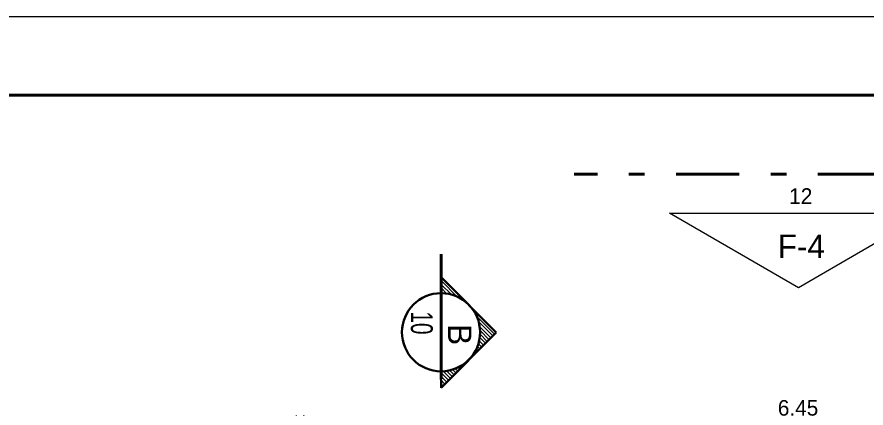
# Model space of a CAD drawing. Header units: metres. Extents: x 2.9 to 62.3, y 8 to 50.1.
# Drawn here: x 25.48 to 30.92, y 47.57 to 50.07 of the extents above; entities that cross this region are included whole.
import ezdxf
from ezdxf.enums import TextEntityAlignment as Align

# ---------------------------------------------------------------- set-up
doc = ezdxf.new("R2010")
doc.units = ezdxf.units.M
doc.header["$MEASUREMENT"] = 0
doc.linetypes.add('DGN Style 4', pattern=[1.616637, 0.807814, -0.403907, 0.00101, -0.403907])
doc.layers.get('Defpoints').update_dxf_attribs({"lineweight": 0})
for name, color, linetype, lineweight in [('Cotas', 13, 'Continuous', 0), ('Level 3', 7, 'Continuous', 0), ('Level 63', 7, 'Continuous', 0)]:
    doc.layers.add(name, color=color, linetype=linetype, lineweight=lineweight)
doc.styles.add('Style-INTL_ENGINEERING', font='INTL_ENGINEERING.shx')
doc.dimstyles.get("Standard").update_dxf_attribs({"dimtxt": 0.18, "dimasz": 0.18, "dimexe": 0.18, "dimexo": 0.0625, "dimgap": 0.09, "dimtad": 0, "dimtih": 1, "dimtoh": 1, "dimdec": 4, "dimzin": 1, "dimdsep": 46, "dimtxsty": 'Standard', "dimcen": 0, "dimadec": 0, "dimazin": 0, "dimtfac": 1, "dimtdec": 4, "dimtofl": 0, "dimtmove": 0, "dimatfit": 3, "dimfxl": 0, "dimtolj": 1, "dimtzin": 1, "dimarcsym": 0})

# ---------------------------------------------------------------- blocks, each defined once
blk = doc.blocks.new('_Oblique')
at = {"color": 0, "linetype": 'ByBlock', "lineweight": -2}
blk.add_line((0.5, 0.5), (-0.5, -0.5), dxfattribs=at)
blk = doc.blocks.new('*D297')
at = {"layer": 'Cotas', "color": 2, "linetype": 'Continuous', "lineweight": 0}
for p, q in [((27.2738, 46.7741), (27.2738, 47.5197)), ((33.7253, 46.7741), (33.7253, 47.5197)), ((27.2738, 47.4702), (33.7253, 47.4702))]:
    blk.add_line(p, q, dxfattribs=at)
at = {"layer": 'Defpoints'}
for p in [(30.4995, 47.4702), (33.7253, 47.4702), (27.2738, 46.7246), (33.7253, 46.7246)]:
    blk.add_point(p, dxfattribs=at)
at = {"layer": 'Cotas', "color": 2, "linetype": 'Continuous', "lineweight": 0, "xscale": 0.0995, "yscale": 0.0995, "zscale": 0.0995, "rotation": 180}
blk.add_blockref('_Oblique', (27.2738, 47.4702), dxfattribs=at)
at = {"layer": 'Cotas', "color": 2, "linetype": 'Continuous', "lineweight": 0, "xscale": 0.0995, "yscale": 0.0995, "zscale": 0.0995}
blk.add_blockref('_Oblique', (33.7253, 47.4702), dxfattribs=at)
at = {"layer": 'Cotas', "color": 2, "linetype": 'Continuous', "lineweight": 0, "style": 'Style-INTL_ENGINEERING'}
blk.add_text('6.45', height=0.0995, dxfattribs=at).set_placement((30.355, 47.5694), align=Align.MIDDLE_LEFT)
blk = doc.blocks.new('*U160')
at = {"layer": 'Level 3', "color": 2, "linetype": 'DGN Style 4', "lineweight": 40}
blk.add_line((-0.729, -2.874), (-0.729, 2.873), dxfattribs=at)
at = {"layer": 'Level 3', "color": 2, "linetype": 'Continuous', "lineweight": 13, "extrusion": (0, 0, -1), "flags": 128}
blk.add_lwpolyline([(0.228, 1.65), (0.228, -1.651), (-0.726, -0.002)], close=True, dxfattribs=at)
at = {"layer": 'Level 3', "color": 2, "linetype": 'Continuous', "lineweight": 30, "extrusion": (0, 0, -1), "style": 'Style-INTL_ENGINEERING'}
blk.add_text('F-4', height=0.3001, rotation=269.9993, dxfattribs=at).set_placement((-0.194, -0.038), align=Align.MIDDLE_CENTER)
at = {"layer": 'Level 3', "color": 2, "linetype": 'Continuous', "lineweight": 13, "extrusion": (0, 0, -1), "style": 'Style-INTL_ENGINEERING'}
blk.add_text('12', height=0.2, rotation=269.9993, dxfattribs=at).set_placement((0.448, -0.03), align=Align.MIDDLE_CENTER)
blk = doc.blocks.new('*U161')
at = {"layer": 'Level 3', "color": 2, "linetype": 'DGN Style 4', "lineweight": 40}
blk.add_line((-0.0443, 6.0394), (-0.0447, 8.5529), dxfattribs=at)
at = {"layer": 'Level 3', "color": 2, "linetype": 'Continuous', "lineweight": 30}
for p, q in [((-0.0454, 8.3031), (-0.0451, 8.406)), ((-0.0451, 8.406), (0.308, 8.0529)), ((0.308, 8.0529), (-0.0446, 7.699)), ((-0.0446, 7.699), (-0.0454, 7.803))]:
    blk.add_line(p, q, dxfattribs=at)
at = {"layer": 'Level 3', "color": 2, "linetype": 'Continuous', "lineweight": 13}
for p, q in [((-0.0449, 8.384), (0.0591, 8.2804)), ((-0.0446, 8.3599), (0.0223, 8.2945)), ((-0.0444, 8.3369), (-0.0075, 8.2998)), ((-0.0453, 8.3127), (-0.0335, 8.302)), ((0.1824, 8.157), (0.2975, 8.0418)), ((0.1963, 8.1197), (0.2854, 8.0304)), ((0.2017, 8.0899), (0.2744, 8.0179)), ((0.2045, 8.0642), (0.2619, 8.0062)), ((0.1992, 7.9988), (0.2257, 7.9709)), ((0.2024, 8.0197), (0.2384, 7.9832)), ((0.2044, 8.0405), (0.2503, 7.9939)), ((0.1812, 7.9459), (0.1914, 7.936)), ((0.1885, 7.9621), (0.2033, 7.9468)), ((0.1944, 7.9799), (0.2156, 7.9588)), ((0.1442, 7.8893), (0.1445, 7.8877)), ((0.1545, 7.902), (0.1561, 7.9)), ((0.1641, 7.9161), (0.1679, 7.9119)), ((0.1732, 7.9299), (0.1791, 7.9239)), ((0.0635, 7.8278), (0.0733, 7.8177)), ((0.079, 7.836), (0.0854, 7.8292)), ((0.0934, 7.8452), (0.0973, 7.841)), ((0.1075, 7.8548), (0.1091, 7.8529)), ((-0.0446, 7.795), (0.0026, 7.7469)), ((-0.0295, 7.8028), (0.0143, 7.7592)), ((-0.0085, 7.8048), (0.0263, 7.7717)), ((0.0113, 7.809), (0.0384, 7.782)), ((0.0302, 7.8138), (0.0496, 7.794)), ((0.0473, 7.8199), (0.0619, 7.8061)), ((-0.045, 7.771), (-0.0086, 7.7348)), ((-0.0448, 7.748), (-0.0208, 7.7227)), ((-0.0446, 7.7238), (-0.033, 7.7124)), ((-0.0444, 7.7008), (-0.0446, 7.7001))]:
    blk.add_line(p, q, dxfattribs=at)
at = {"layer": 'Level 3', "color": 2, "linetype": 'Continuous', "lineweight": 30}
blk.add_circle((-0.0451, 8.0536), 0.25, dxfattribs=at)
at = {"layer": 'Level 3', "color": 2, "linetype": 'Continuous', "lineweight": 13}
blk.add_arc((-0.0451, 8.0536), 0.25, 270.0007, 90.0007, dxfattribs=at)
for p in [(0.1203, 7.8649), (0.1321, 7.8768)]:
    blk.add_point(p, dxfattribs=at)
at = {"layer": 'Level 3', "color": 2, "linetype": 'Continuous', "lineweight": 13, "style": 'Style-INTL_ENGINEERING', "width": 0.714283}
blk.add_text('10', height=0.13999, rotation=270.0007, dxfattribs=at).set_placement((-0.168, 8.0391), align=Align.MIDDLE_RIGHT)
at = {"layer": 'Level 3', "color": 2, "linetype": 'Continuous', "lineweight": 30, "style": 'Style-INTL_ENGINEERING'}
blk.add_text('B', height=0.15, rotation=270.0007, dxfattribs=at).set_placement((-0.0005, 8.105))

msp = doc.modelspace()

# ---------------------------------------------------------------- linework, layer by layer
at = {"layer": 'Level 63', "color": 131, "linetype": 'Continuous', "lineweight": 40}
msp.add_line((4.1495, 49.5691), (61.85, 49.5686), dxfattribs=at)
at = {"layer": 'Level 63', "color": 131, "linetype": 'Continuous', "lineweight": 0, "flags": 128}
msp.add_lwpolyline([(62.3495, 50.0686), (2.899, 50.0686), (2.899, 8.0186), (62.3495, 8.0186)], close=True, dxfattribs=at)
at = {"layer": 'Level 63', "color": 131, "linetype": 'Continuous', "lineweight": 13, "flags": 128}
msp.add_lwpolyline([(56.8496, 8.5179), (4.1495, 8.5179), (4.1495, 49.5691), (56.8496, 49.5691)], close=True, dxfattribs=at)

# ---------------------------------------------------------------- block references
at = {"layer": 'Level 3', "color": 2, "linetype": 'Continuous', "lineweight": 13, "extrusion": (0, 0, -1), "xscale": 0.4998882411011977, "yscale": 0.4998882411011977, "zscale": 0.4998882411011977, "rotation": 270}
msp.add_blockref('*U160', (-30.4866, 48.6995), dxfattribs=at)
at = {"layer": 'Level 3', "color": 2, "linetype": 'Continuous', "lineweight": 30}
msp.add_blockref('*U161', (28.2443, 39.9991), dxfattribs=at)

# ---------------------------------------------------------------- dimensions: what is measured, and where the dimension line sits
at = {"layer": 'Cotas', "color": 2, "linetype": 'Continuous', "lineweight": 0}
dim = msp.add_linear_dim(base=(33.7253, 47.4702), p1=(27.2738, 46.7246), p2=(33.7253, 46.7246), dimstyle='Standard', override={"dimtxt": 0.0995, "dimasz": 0.0995, "dimexe": 0.0495, "dimexo": 0.0495, "dimgap": 0.0495, "dimtad": 1, "dimtih": 0, "dimtoh": 0, "dimdec": 2, "dimzin": 3, "dimtxsty": 'Style-INTL_ENGINEERING', "dimblk": 'Oblique', "dimclre": 2, "dimtdec": 2, "dimatfit": 1, "dimfrac": 2, "dimtolj": 0, "dimtzin": 3, "dimlwe": 0}, dxfattribs=at)
dim.commit()
dim.dimension.update_dxf_attribs({"geometry": '*D297', "text_midpoint": (30.4995, 47.4702)})

doc.saveas('drawing.dxf')
